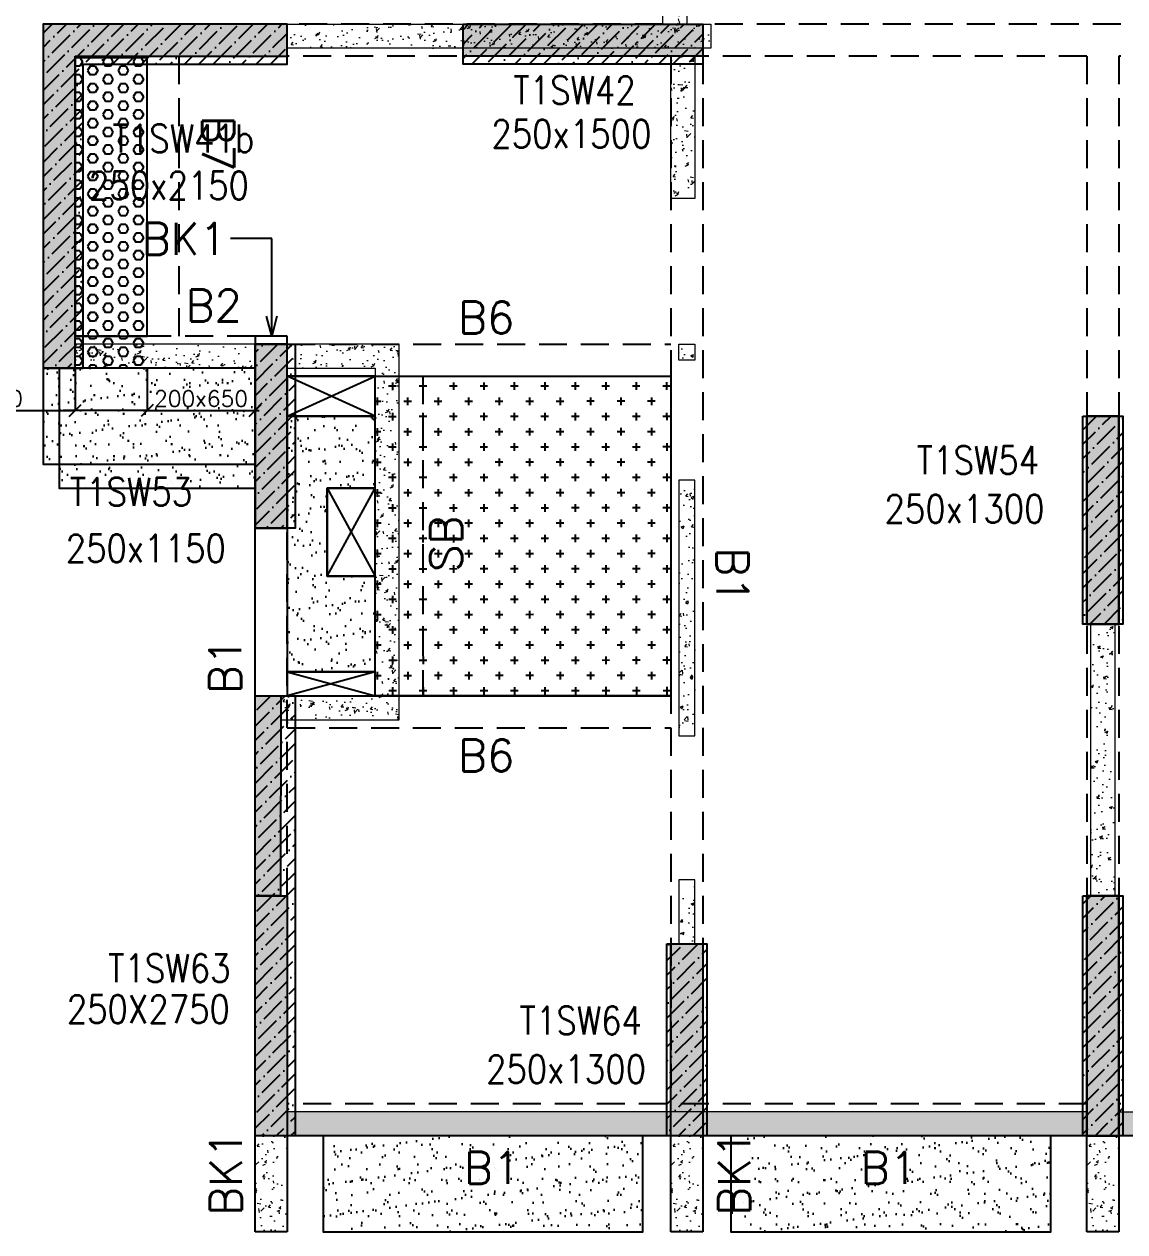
# Model space of a CAD drawing. Header units: millimetres. Extents: x 1078357 to 2594950, y -4969473 to -4636555.
# Drawn here: x 1105135 to 1112016, y -4672491 to -4664941 of the extents above; entities that cross this region are included whole.
import ezdxf

# ---------------------------------------------------------------- set-up
doc = ezdxf.new("R2010")
doc.units = ezdxf.units.MM
doc.header["$PDMODE"] = 35
for name, pattern in [('CONTINOUS', [0]), ('HIDDEN', [0.375, 0.25, -0.125]), ('New Retail block$0$CONTINOUS', [0])]:
    doc.linetypes.add(name, pattern=pattern)
doc.layers.get('0').update_dxf_attribs({"lineweight": 0})
doc.layers.get('Defpoints').update_dxf_attribs({"lineweight": 0})
for name, color, linetype in [('B-200x325', 201, 'HIDDEN'), ('B-200x375', 41, 'HIDDEN'), ('B-200x400', 44, 'HIDDEN'), ('B-200x650', 241, 'HIDDEN'), ('B-300xSLAB THK.', 151, 'Continuous'), ('BK1-200x650', 241, 'HIDDEN'), ('DC BEAM NO.', 7, 'Continuous'), ('DROP SLAB', 8, 'Continuous'), ('S-COLUMN_SHEAR WALL', 1, 'Continuous'), ('S-PROJECTION', 54, 'New Retail block$0$CONTINOUS'), ('SLAB FOLD', 8, 'Continuous'), ('UP TO GFRS', 1, 'Continuous')]:
    doc.layers.add(name, color=color, linetype=linetype)
for name, color, linetype, lineweight in [('COL. NO.', 30, 'Continuous', 25), ('COL. SIZE', 7, 'Continuous', 25), ('DIM', 9, 'Continuous', 25), ('HATCH', 8, 'Continuous', 30), ('S-NON STR RCC WALL', 8, 'Continuous', 0)]:
    doc.layers.add(name, color=color, linetype=linetype, lineweight=lineweight)
doc.styles.add('Roman', font='romans')
doc.styles.add('ROMANS', font='romans.shx', dxfattribs={"width": 0.85})
doc.dimstyles.new('HARESH', dxfattribs={"dimtxt": 150, "dimasz": 75, "dimexe": 0, "dimexo": 0, "dimgap": 25, "dimtad": 1, "dimdec": 0, "dimdsep": 46, "dimtxsty": 'Roman', "dimblk": 'OBLIQUE', "dimcen": 225, "dimdle": 25, "dimclrd": 2, "dimclre": 2, "dimclrt": 7, "dimadec": 8, "dimazin": 1, "dimtfac": 1, "dimtdec": 0, "dimtmove": 0, "dimatfit": 0, "dimfxl": 1, "dimlwd": -1, "dimlwe": -1, "dimarcsym": 0})
pattern_1 = [(50, (-6330041.7, 28215677.84), (182.184669, -15.93908554), [19.05, -209.55]), (355, (-6330041.7, 28215677.84), (-35.2434214, 191.0568452), [15.24, -167.6405842]), (100.4514447, (-6330026.52, 28215676.51), (146.9412471, 175.1177519), [16.1900088, -178.0902446]), (46.1842, (-6330041.7, 28215728.64), (271.0790409, -42.042328), [28.575, -314.325]), (96.6355576, (-6330019.1, 28215725.14), (237.404134, 247.4261246), [24.2850231, -267.1356082]), (351.1841512, (-6330041.7, 28215728.64), (237.404134, 247.4261246), [22.859967, -251.459732]), (21, (-6330016.3, 28215715.94), (151.6143913, -102.2651982), [19.05, -209.55]), (326, (-6330016.3, 28215715.94), (61.8020283, 184.1879661), [15.24, -167.64]), (71.451445, (-6330003.67, 28215707.42), (213.4164193, 81.9227689), [16.1900088, -178.0899376]), (37.5, (-6330041.7, 28215677.84), (3.08860325, 84.55503887), [0, -165.608, 0, -170.18, 0, -168.275]), (7.5, (-6330041.7, 28215677.84), (66.8196625, 100.18057482), [0, -97.028, 0, -161.798, 0, -64.135]), (327.5, (-6330098.34, 28215677.84), (135.59059517, -5.72874399), [0, -63.5, 0, -198.12, 0, -262.89]), (317.5, (-6330123.74, 28215677.84), (148.1291814, 25.42649103), [0, -82.55, 0, -131.572, 0, -186.69])]
pattern_2 = [(50, (-5232816.98, 23531658.65), (182.184669, -15.93908554), [19.05, -209.55]), (355, (-5232816.98, 23531658.65), (-35.2434214, 191.0568452), [15.24, -167.6405842]), (100.4514447, (-5232801.8, 23531657.33), (146.9412471, 175.1177519), [16.1900088, -178.0902446]), (46.1842, (-5232816.98, 23531709.45), (271.0790409, -42.042328), [28.575, -314.325]), (96.6355576, (-5232794.4, 23531705.95), (237.404134, 247.4261246), [24.2850231, -267.1356082]), (351.1841512, (-5232816.98, 23531709.45), (237.404134, 247.4261246), [22.859967, -251.459732]), (21, (-5232791.58, 23531696.75), (151.6143913, -102.2651982), [19.05, -209.55]), (326, (-5232791.58, 23531696.75), (61.8020283, 184.1879661), [15.24, -167.64]), (71.451445, (-5232778.95, 23531688.23), (213.4164193, 81.9227689), [16.1900088, -178.0899376]), (37.5, (-5232816.985, 23531658.653), (3.08860325, 84.55503887), [0, -165.608, 0, -170.18, 0, -168.275]), (7.5, (-5232816.985, 23531658.65), (66.8196625, 100.18057482), [0, -97.028, 0, -161.798, 0, -64.135]), (327.5, (-5232873.63, 23531658.65), (135.59059517, -5.728744), [0, -63.5, 0, -198.12, 0, -262.89]), (317.5, (-5232899.03, 23531658.65), (148.1291814, 25.42649103), [0, -82.55, 0, -131.572, 0, -186.69])]
pattern_3 = [(45, (903512.135, -4613405.35), (33.67596, 123.478522), [158.75, -31.75, 0, -31.75])]
pattern_4 = [(45, (903512.135, -4613405.35), (33.67596, 123.478522), [158.75, -31.75, 0, -31.75])]

# ---------------------------------------------------------------- blocks, each defined once
blk = doc.blocks.new('_Oblique')
at = {"color": 0, "linetype": 'ByBlock', "lineweight": -2}
blk.add_line((-0.5, -0.5), (0.5, 0.5), dxfattribs=at)
blk = doc.blocks.new('*D1620')
at = {"layer": 'Defpoints', "color": 0, "ltscale": 700, "transparency": 16777216}
for p in [(1105453.5, -4667091.2, 0), (1105903.5, -4667091.2, 0), (1105453.5, -4667357.2)]:
    blk.add_point(p, dxfattribs=at)
at = {"layer": 'DIM', "color": 2, "ltscale": 700, "transparency": 16777216}
for p, q in [((1105453.5, -4667091.2), (1105453.5, -4667357.2)), ((1105903.5, -4667091.2), (1105903.5, -4667357.2)), ((1104497.3, -4667357.2), (1105453.5, -4667357.2)), ((1105453.5, -4667357.2), (1105378.5, -4667357.2)), ((1105903.5, -4667357.2), (1105453.5, -4667357.2)), ((1105903.5, -4667357.2), (1105453.5, -4667357.2)), ((1105903.5, -4667357.2), (1105978.5, -4667357.2))]:
    blk.add_line(p, q, dxfattribs=at)
at = {"layer": 'DIM', "color": 2, "ltscale": 700, "transparency": 16777216, "xscale": 75, "yscale": 75, "zscale": 75}
blk.add_blockref('_Oblique', (1105453.5, -4667357.2), dxfattribs=at)
at = {"layer": 'DIM', "color": 2, "ltscale": 700, "transparency": 16777216, "xscale": 75, "yscale": 75, "zscale": 75, "rotation": 180}
blk.add_blockref('_Oblique', (1105903.5, -4667357.2), dxfattribs=at)
at = {"layer": 'DIM', "color": 7, "ltscale": 700, "transparency": 16777216, "insert": (1104834.2, -4667282.2), "char_height": 150, "attachment_point": 5, "style": 'Roman'}
blk.add_mtext('{\\H0.666667x;200x400}', dxfattribs=at)
blk = doc.blocks.new('*D1621')
at = {"layer": 'Defpoints', "color": 0, "ltscale": 700, "transparency": 16777216}
for p in [(1105903.5, -4667091.2), (1106578.5, -4667091.2, 0), (1106578.5, -4667357.2)]:
    blk.add_point(p, dxfattribs=at)
at = {"layer": 'DIM', "color": 2, "ltscale": 700, "transparency": 16777216}
for p, q in [((1105903.5, -4667091.2), (1105903.5, -4667357.2)), ((1106578.5, -4667091.2), (1106578.5, -4667357.2)), ((1105878.5, -4667357.2), (1106603.5, -4667357.2))]:
    blk.add_line(p, q, dxfattribs=at)
at = {"layer": 'DIM', "color": 2, "ltscale": 700, "transparency": 16777216, "xscale": 75, "yscale": 75, "zscale": 75, "rotation": 180}
blk.add_blockref('_Oblique', (1105903.5, -4667357.2), dxfattribs=at)
at = {"layer": 'DIM', "color": 2, "ltscale": 700, "transparency": 16777216, "xscale": 75, "yscale": 75, "zscale": 75}
blk.add_blockref('_Oblique', (1106578.5, -4667357.2), dxfattribs=at)
at = {"layer": 'DIM', "color": 7, "ltscale": 700, "transparency": 16777216, "insert": (1106241, -4667282.2), "char_height": 150, "attachment_point": 5, "style": 'Roman'}
blk.add_mtext('{\\H0.666667x;200x650}', dxfattribs=at)

msp = doc.modelspace()

# ---------------------------------------------------------------- hatches: boundary and pattern name
at = {"layer": 'DROP SLAB'}
h = msp.add_hatch(dxfattribs=at)
h.set_pattern_fill('CROSS', color=8, scale=15, angle=0.03079)
h.set_pattern_definition([(180.03079016, (-13130085.53, 56221907.105), (-95.19879988, -95.30117261), [47.625, -142.875]), (270.03079016, (-13130109.35, 56221930.905), (95.30117261, -95.19879988), [47.625, -142.875])])
h.paths.add_polyline_path([(1107328.4, -4667141.1), (1109178.3, -4667141.1), (1109178.3, -4669140.9), (1107328.4, -4669140.9)])
at = {"layer": 'HATCH'}
h = msp.add_hatch(dxfattribs=at)
h.set_pattern_fill('AR-SAND', color=8, scale=3, angle=179.97015)
h.set_pattern_definition([(37.4701541, (-2819054.91, 14015598.26), (-4.72361136, 146.8264517), [0, -115.824, 0, -129.54, 0, -123.825]), (7.4701541, (-2819054.91, 14015598.26), (134.9689868, 214.9772528), [0, -62.484, 0, -104.394, 0, -40.005]), (327.4701541, (-2819148.64, 14015598.31), (237.2979035, 0.3075449), [0, -38.1, 0, -137.16, 0, -179.07]), (317.4701541, (-2819148.64, 14015598.3), (229.1017424, 66.759465), [0, -19.05, 0, -89.916, 0, -102.87])])
h.paths.add_polyline_path([(1106578.3, -4667091), (1105253.4, -4667091), (1105253.4, -4667691.2), (1106578.3, -4667691.2)])
h = msp.add_hatch(dxfattribs=at)
h.set_pattern_fill('AR-SAND', color=8, scale=3, angle=179.97015)
h.set_pattern_definition([(37.4701541, (-2819054.59, 14015598.24), (-4.72361136, 146.8264517), [0, -115.824, 0, -129.54, 0, -123.825]), (7.4701541, (-2819054.59, 14015598.24), (134.9689868, 214.9772528), [0, -62.484, 0, -104.394, 0, -40.005]), (327.4701541, (-2819148.32, 14015598.29), (237.2979035, 0.3075449), [0, -38.1, 0, -137.16, 0, -179.07]), (317.4701541, (-2819148.32, 14015598.3), (229.1017424, 66.759465), [0, -19.05, 0, -89.916, 0, -102.87])])
h.paths.add_polyline_path([(1106578.7, -4667091.1), (1105353.4, -4667091.1), (1105353.4, -4667841.1), (1106578.7, -4667841.1)])
h = msp.add_hatch(dxfattribs=at)
h.set_pattern_fill('AR-SAND', color=8, scale=3, angle=180.02985)
h.set_pattern_definition([(37.47015413, (-3915054.63, 18699617.45), (-4.72361136, 146.8264517), [0, -115.824, 0, -129.54, 0, -123.825]), (7.4701541, (-3915054.63, 18699617.45), (134.9689868, 214.9772528), [0, -62.484, 0, -104.394, 0, -40.005]), (327.4701541, (-3915148.35, 18699617.5), (237.2979035, 0.3075449), [0, -38.1, 0, -137.16, 0, -179.07]), (317.4701541, (-3915148.35, 18699617.5), (229.1017424, 66.759465), [0, -19.05, 0, -89.916, 0, -102.87])])
h.paths.add_polyline_path([(1106778.3, -4668991.2), (1107328.3, -4668991.2), (1107328.3, -4668391.1), (1107028.4, -4668391.1), (1107028.4, -4667841.2), (1107328.3, -4667841.2), (1107328.3, -4667391.2), (1106778.4, -4667391.2)])
h = msp.add_hatch(dxfattribs=at)
h.set_pattern_fill('AR-SAND', color=8, scale=3, angle=179.97015)
h.set_pattern_definition([(37.47015413, (-3908529.63, 18699617.45), (-4.72361136, 146.8264517), [0, -115.824, 0, -129.54, 0, -123.825]), (7.4701541, (-3908529.63, 18699617.45), (134.9689868, 214.9772528), [0, -62.484, 0, -104.394, 0, -40.005]), (327.4701541, (-3908623.35, 18699617.5), (237.2979035, 0.3075449), [0, -38.1, 0, -137.16, 0, -179.07]), (317.4701541, (-3908623.35, 18699617.5), (229.1017424, 66.759465), [0, -19.05, 0, -89.916, 0, -102.87])])
h.paths.add_polyline_path([(1109003.3, -4671891.2), (1107003.3, -4671891.2), (1107003.3, -4672491.2), (1109003.3, -4672491.2)])
h = msp.add_hatch(dxfattribs=at)
h.set_pattern_fill('AR-SAND', color=8, scale=3, angle=179.97015)
h.set_pattern_definition([(37.47015413, (-3911079.63, 18699617.45), (-4.72361136, 146.8264517), [0, -115.824, 0, -129.54, 0, -123.825]), (7.4701541, (-3911079.63, 18699617.45), (134.9689868, 214.9772528), [0, -62.484, 0, -104.394, 0, -40.005]), (327.4701541, (-3911173.35, 18699617.5), (237.2979035, 0.3075449), [0, -38.1, 0, -137.16, 0, -179.07]), (317.4701541, (-3911173.35, 18699617.5), (229.1017424, 66.759465), [0, -19.05, 0, -89.916, 0, -102.87])])
h.paths.add_polyline_path([(1111553.3, -4671891.2), (1109553.3, -4671891.2), (1109553.3, -4672491.2), (1111553.3, -4672491.2)])
at = {"layer": 'S-COLUMN_SHEAR WALL', "lineweight": 25, "extrusion": (1.00316e-06, -2.11765e-11, 1)}
h = msp.add_hatch(color=1, dxfattribs=at)
h.dxf.hatch_style = 1
h.paths.add_polyline_path([(1105453.5, -4665141.2), (1106778.5, -4665141.2), (1106778.5, -4664941.2), (1105253.5, -4664941.2), (1105253.5, -4667091.2), (1105453.5, -4667091.2)])
at = {"layer": 'S-COLUMN_SHEAR WALL', "lineweight": 25}
h = msp.add_hatch(color=1, dxfattribs=at)
h.dxf.hatch_style = 1
h.paths.add_polyline_path([(1107878.5, -4664941.2), (1109378.5, -4664941.2), (1109378.5, -4665141.2), (1107878.5, -4665141.2)])
at = {"layer": 'S-COLUMN_SHEAR WALL', "lineweight": 25, "extrusion": (1.00316e-06, -2.11765e-11, 1)}
h = msp.add_hatch(color=1, dxfattribs=at)
h.dxf.hatch_style = 1
h.paths.add_polyline_path([(1106778.5, -4666941.2), (1106578.5, -4666941.2), (1106578.5, -4668091.2), (1106778.5, -4668091.2)])
h = msp.add_hatch(color=1, dxfattribs=at)
h.dxf.hatch_style = 1
h.paths.add_polyline_path([(1111978.5, -4667391.2), (1111778.5, -4667391.2), (1111778.5, -4668691.2), (1111978.5, -4668691.2)])
at = {"layer": 'S-COLUMN_SHEAR WALL', "lineweight": 25, "extrusion": (-1.00316e-06, -1.91639e-11, 1)}
h = msp.add_hatch(color=1, dxfattribs=at)
h.dxf.hatch_style = 1
h.paths.add_polyline_path([(1111778.5, -4667391.2), (1111978.5, -4667391.2), (1111978.5, -4668691.2), (1111778.5, -4668691.2)])
at = {"layer": 'S-COLUMN_SHEAR WALL', "lineweight": 25, "extrusion": (1.00316e-06, -2.11765e-11, 1)}
h = msp.add_hatch(color=1, dxfattribs=at)
h.dxf.hatch_style = 1
h.paths.add_polyline_path([(1106738.5, -4670391.2), (1106578.5, -4670391.2), (1106578.6, -4669141), (1106738.6, -4669141)])
h = msp.add_hatch(color=1, dxfattribs=at)
h.dxf.hatch_style = 1
h.paths.add_polyline_path([(1106778.5, -4671891.2), (1106578.5, -4671891.2), (1106578.5, -4670391.2), (1106778.5, -4670391.2)])
at = {"layer": 'S-COLUMN_SHEAR WALL', "lineweight": 25, "extrusion": (-1.00316e-06, -1.91639e-11, 1)}
h = msp.add_hatch(color=1, dxfattribs=at)
h.dxf.hatch_style = 1
h.paths.add_polyline_path([(1111778.5, -4671891.2), (1111978.5, -4671891.2), (1111978.5, -4670391.2), (1111778.5, -4670391.2)])
at = {"layer": 'S-COLUMN_SHEAR WALL', "lineweight": 25, "extrusion": (1.00316e-06, -2.11765e-11, 1)}
h = msp.add_hatch(color=1, dxfattribs=at)
h.dxf.hatch_style = 1
h.paths.add_polyline_path([(1111978.5, -4671891.2), (1111778.5, -4671891.2), (1111778.5, -4670391.2), (1111978.5, -4670391.2)])
at = {"layer": 'S-COLUMN_SHEAR WALL', "lineweight": 25}
h = msp.add_hatch(color=1, dxfattribs=at)
h.dxf.hatch_style = 1
h.paths.add_polyline_path([(1109378.5, -4670691.2), (1109378.5, -4671891.2), (1109178.5, -4671891.2), (1109178.5, -4670691.2)])
at = {"layer": 'S-NON STR RCC WALL'}
h = msp.add_hatch(dxfattribs=at)
h.set_pattern_fill('AR-CONC', color=256, angle=180)
h.set_pattern_definition([(50, (-4142657.01, 18847639.46), (182.184669, -15.9390855), [19.05, -209.55]), (355, (-4142657.01, 18847639.46), (-35.2434214, 191.0568452), [15.24, -167.6405842]), (100.4514447, (-4142641.83, 18847638.13), (146.9412471, 175.1177519), [16.1900088, -178.0902446]), (46.1842, (-4142657.01, 18847690.26), (271.0790409, -42.042328), [28.575, -314.325]), (96.6355576, (-4142634.42, 18847686.76), (237.404134, 247.4261246), [24.285023, -267.1356082]), (351.1841512, (-4142657.01, 18847690.26), (237.404134, 247.4261246), [22.859967, -251.459732]), (21, (-4142631.61, 18847677.56), (151.6143913, -102.2651982), [19.05, -209.55]), (326, (-4142631.61, 18847677.56), (61.8020283, 184.1879661), [15.24, -167.64]), (71.451445, (-4142618.98, 18847669.04), (213.4164193, 81.9227689), [16.1900088, -178.0899376]), (37.5, (-4142657.015, 18847639.46), (3.08860325, 84.55503887), [0, -165.608, 0, -170.18, 0, -168.275]), (7.5, (-4142657.015, 18847639.46), (66.8196625, 100.18057482), [0, -97.028, 0, -161.798, 0, -64.135]), (327.5, (-4142713.66, 18847639.46), (135.59059517, -5.728744), [0, -63.5, 0, -198.12, 0, -262.89]), (317.5, (-4142739.06, 18847639.46), (148.1291814, 25.42649103), [0, -82.55, 0, -131.572, 0, -186.69])])
h.paths.add_polyline_path([(1106778.3, -4662941.2), (1106778.3, -4662791.2), (1109428.3, -4662791.2), (1109428.3, -4662941.2), (1109278.3, -4662941.2), (1109278.3, -4664941.2), (1109428.3, -4664941.2), (1109428.3, -4665091.2), (1106778.3, -4665091.2), (1106778.3, -4664941.2), (1109128.3, -4664941.2), (1109128.3, -4662941.2)])
h = msp.add_hatch(dxfattribs=at)
h.set_pattern_fill('AR-CONC', color=256, angle=180)
h.set_pattern_definition([(50, (-6342356.47, 28212387.81), (182.184669, -15.93908554), [19.05, -209.55]), (355, (-6342356.47, 28212387.81), (-35.2434214, 191.0568452), [15.24, -167.6405842]), (100.4514447, (-6342341.29, 28212386.48), (146.9412471, 175.1177519), [16.1900088, -178.0902446]), (46.1842, (-6342356.47, 28212438.61), (271.0790409, -42.042328), [28.575, -314.325]), (96.6355576, (-6342333.88, 28212435.1), (237.404134, 247.4261246), [24.2850231, -267.1356082]), (351.1841512, (-6342356.47, 28212438.6), (237.404134, 247.4261246), [22.859967, -251.459732]), (21, (-6342331.07, 28212425.91), (151.6143913, -102.2651982), [19.05, -209.55]), (326, (-6342331.07, 28212425.91), (61.8020283, 184.1879661), [15.24, -167.64]), (71.451445, (-6342318.43, 28212417.39), (213.4164193, 81.9227689), [16.1900088, -178.0899376]), (37.5, (-6342356.47, 28212387.81), (3.08860325, 84.55503887), [0, -165.608, 0, -170.18, 0, -168.275]), (7.5, (-6342356.47, 28212387.81), (66.8196625, 100.18057482), [0, -97.028, 0, -161.798, 0, -64.135]), (327.5, (-6342413.11, 28212387.81), (135.59059517, -5.72874399), [0, -63.5, 0, -198.12, 0, -262.89]), (317.5, (-6342438.51, 28212387.81), (148.1291814, 25.42649103), [0, -82.55, 0, -131.572, 0, -186.69])])
h.paths.add_polyline_path([(1109178.3, -4665141.2), (1109328.3, -4665141.2), (1109328.3, -4666031.1), (1109178.3, -4666031.1)])
h = msp.add_hatch(dxfattribs=at)
h.set_pattern_fill('AR-CONC', color=256, angle=180)
h.set_pattern_definition(pattern_2)
h.paths.add_polyline_path([(1105453.4, -4667091), (1106578.4, -4667091), (1106578.4, -4666941), (1105453.4, -4666941)])
h = msp.add_hatch(dxfattribs=at)
h.set_pattern_fill('AR-CONC', color=256, angle=180)
h.set_pattern_definition(pattern_2)
h.paths.add_polyline_path([(1107478.4, -4669291), (1107478.4, -4666941), (1106778.4, -4666941), (1106778.4, -4667091), (1107328.4, -4667091), (1107328.4, -4669141), (1106728.4, -4669141), (1106728.4, -4669141), (1106738.4, -4669141), (1106738.4, -4669291)])
h = msp.add_hatch(dxfattribs=at)
h.set_pattern_fill('AR-CONC', color=256, angle=180)
h.set_pattern_definition([(50, (2206503.24, -9158005.36), (182.184669, -15.9390855), [19.05, -209.55]), (355, (2206503.24, -9158005.36), (-35.2434214, 191.056845), [15.24, -167.640584]), (100.4514447, (2206518.42, -9158006.69), (146.941247, 175.117752), [16.190009, -178.0902446]), (46.1842, (2206503.24, -9157954.56), (271.079041, -42.042328), [28.575, -314.325]), (96.6355576, (2206525.83, -9157958.06), (237.404134, 247.426125), [24.285023, -267.135608]), (351.184151, (2206503.24, -9157954.56), (237.404134, 247.426125), [22.859967, -251.459732]), (21, (2206528.64, -9157967.26), (151.6143913, -102.265198), [19.05, -209.55]), (326, (2206528.64, -9157967.26), (61.802028, 184.187966), [15.24, -167.64]), (71.451445, (2206541.27, -9157975.78), (213.416419, 81.922769), [16.190009, -178.0899376]), (37.5, (2206503.235, -9158005.36), (3.08860325, 84.5550389), [0, -165.608, 0, -170.18, 0, -168.275]), (7.5, (2206503.235, -9158005.36), (66.8196625, 100.1805748), [0, -97.028, 0, -161.798, 0, -64.135]), (327.5, (2206446.59, -9158005.36), (135.5905952, -5.728744), [0, -63.5, 0, -198.12, 0, -262.89]), (317.5, (2206421.19, -9158005.36), (148.1291814, 25.426491), [0, -82.55, 0, -131.572, 0, -186.69])])
h.paths.add_polyline_path([(1109228.3, -4666941.2), (1109328.3, -4666941.2), (1109328.3, -4667041.2), (1109228.3, -4667041.2)])
h = msp.add_hatch(dxfattribs=at)
h.set_pattern_fill('AR-CONC', color=256, angle=180)
h.set_pattern_definition([(50, (2206516.45, -9156640.7), (182.184669, -15.9390855), [19.05, -209.55]), (355, (2206516.45, -9156640.7), (-35.2434214, 191.056845), [15.24, -167.640584]), (100.4514447, (2206531.63, -9156642.02), (146.941247, 175.117752), [16.190009, -178.0902446]), (46.1842, (2206516.45, -9156589.9), (271.079041, -42.042328), [28.575, -314.325]), (96.6355576, (2206539.04, -9156593.4), (237.404134, 247.426125), [24.285023, -267.135608]), (351.184151, (2206516.45, -9156589.9), (237.404134, 247.426125), [22.859967, -251.459732]), (21, (2206541.85, -9156602.6), (151.6143913, -102.265198), [19.05, -209.55]), (326, (2206541.85, -9156602.6), (61.802028, 184.187966), [15.24, -167.64]), (71.451445, (2206554.48, -9156611.12), (213.416419, 81.922769), [16.190009, -178.0899376]), (37.5, (2206516.45, -9156640.694), (3.08860325, 84.5550389), [0, -165.608, 0, -170.18, 0, -168.275]), (7.5, (2206516.45, -9156640.69), (66.8196625, 100.1805748), [0, -97.028, 0, -161.798, 0, -64.135]), (327.5, (2206459.81, -9156640.694), (135.5905952, -5.728744), [0, -63.5, 0, -198.12, 0, -262.89]), (317.5, (2206434.41, -9156640.69), (148.1291814, 25.426491), [0, -82.55, 0, -131.572, 0, -186.69])])
h.paths.add_polyline_path([(1109228.3, -4669391.2), (1109328.3, -4669391.2), (1109328.3, -4667791.2), (1109228.3, -4667791.2)])
at = {"layer": 'S-NON STR RCC WALL', "ltscale": 700}
h = msp.add_hatch(dxfattribs=at)
h.set_pattern_fill('AR-CONC', color=256)
h.set_pattern_definition([(50, (-21312.6, 203131.25), (182.184669, -15.9390855), [19.05, -209.55]), (355, (-21312.6, 203131.25), (-35.2434214, 191.056845), [15.24, -167.640584]), (100.4514447, (-21297.42, 203129.93), (146.941247, 175.117752), [16.190009, -178.0902446]), (46.1842, (-21312.6, 203182.05), (271.079041, -42.042328), [28.575, -314.325]), (96.6355576, (-21290, 203178.55), (237.404134, 247.426125), [24.285023, -267.135608]), (351.184151, (-21312.6, 203182.05), (237.404134, 247.426125), [22.859967, -251.459732]), (21, (-21287.2, 203169.35), (151.6143913, -102.265198), [19.05, -209.55]), (326, (-21287.2, 203169.35), (61.802028, 184.187966), [15.24, -167.64]), (71.451445, (-21274.57, 203160.83), (213.416419, 81.922769), [16.190009, -178.0899376]), (37.5, (-21312.6, 203131.254), (3.08860325, 84.5550389), [0, -165.608, 0, -170.18, 0, -168.275]), (7.5, (-21312.6, 203131.25), (66.8196625, 100.1805748), [0, -97.028, 0, -161.798, 0, -64.135]), (327.5, (-21369.244, 203131.254), (135.5905952, -5.728744), [0, -63.5, 0, -198.12, 0, -262.89]), (317.5, (-21394.64, 203131.25), (148.1291814, 25.426491), [0, -82.55, 0, -131.572, 0, -186.69])])
h.paths.add_polyline_path([(1111803.3, -4668691.1), (1111953.3, -4668691.1), (1111953.3, -4670391.1), (1111803.3, -4670391.1)])
at = {"layer": 'S-NON STR RCC WALL'}
h = msp.add_hatch(dxfattribs=at)
h.set_pattern_fill('AR-CONC', color=256, angle=180)
h.set_pattern_definition([(50, (1109291.73, -4472621.5), (182.18467, -15.93909), [19.05, -209.55]), (355, (1109291.73, -4472621.5), (-35.24342, 191.05685), [15.24, -167.64058]), (100.45144, (1109306.92, -4472622.83), (146.94125, 175.11775), [16.19001, -178.09024]), (46.1842, (1109291.73, -4472570.7), (271.07904, -42.04233), [28.575, -314.325]), (96.63556, (1109314.32, -4472574.2), (237.40413, 247.42612), [24.28502, -267.1356]), (351.18415, (1109291.73, -4472570.7), (237.40413, 247.42612), [22.85997, -251.45973]), (21, (1109317.13, -4472583.4), (151.61439, -102.2652), [19.05, -209.55]), (326, (1109317.13, -4472583.4), (61.80203, 184.18797), [15.24, -167.64]), (71.45144, (1109329.77, -4472591.93), (213.41642, 81.92277), [16.19001, -178.08994]), (37.5, (1109291.734, -4472621.507), (3.088603, 84.555039), [0, -165.608, 0, -170.18, 0, -168.275]), (7.5, (1109291.73, -4472621.51), (66.819663, 100.180575), [0, -97.028, 0, -161.798, 0, -64.135]), (327.5, (1109235.09, -4472621.507), (135.590595, -5.728744), [0, -63.5, 0, -198.12, 0, -262.89]), (317.5, (1109209.69, -4472621.51), (148.12918, 25.42649), [0, -82.55, 0, -131.572, 0, -186.69])])
h.paths.add_polyline_path([(1109228.3, -4670691.4), (1109328.3, -4670691.4), (1109328.3, -4670291.2), (1109228.3, -4670291.2)])
h = msp.add_hatch(dxfattribs=at)
h.set_pattern_fill('AR-CONC', color=256, angle=180)
h.set_pattern_definition(pattern_1)
h.paths.add_polyline_path([(1106781.3, -4671891), (1111778.4, -4671891), (1111778.4, -4671741), (1106781.3, -4671741)])
h = msp.add_hatch(dxfattribs=at)
h.set_pattern_fill('AR-CONC', color=256)
h.set_pattern_definition(pattern_1)
h.paths.add_polyline_path([(1116975.4, -4671891), (1111978.3, -4671891), (1111978.3, -4671741), (1116975.4, -4671741)])
h = msp.add_hatch(dxfattribs=at)
h.set_pattern_fill('AR-CONC', color=256, angle=180)
h.set_pattern_definition([(50, (-8523593.92, 37567216.15), (182.184669, -15.93908554), [19.05, -209.55]), (355, (-8523593.92, 37567216.15), (-35.2434214, 191.0568452), [15.24, -167.6405842]), (100.4514447, (-8523578.74, 37567214.82), (146.9412471, 175.1177519), [16.1900088, -178.0902446]), (46.1842, (-8523593.92, 37567266.95), (271.0790409, -42.0423279), [28.575, -314.325]), (96.6355576, (-8523571.33, 37567263.45), (237.404134, 247.4261246), [24.2850231, -267.1356082]), (351.1841512, (-8523593.92, 37567266.95), (237.404134, 247.4261246), [22.859967, -251.459732]), (21, (-8523568.52, 37567254.25), (151.61439127, -102.2651982), [19.05, -209.55]), (326, (-8523568.52, 37567254.25), (61.80202835, 184.1879661), [15.24, -167.64]), (71.451445, (-8523555.89, 37567245.73), (213.4164193, 81.9227689), [16.1900088, -178.0899376]), (37.5, (-8523593.923, 37567216.15), (3.08860325, 84.55503887), [0, -165.608, 0, -170.18, 0, -168.275]), (7.5, (-8523593.92, 37567216.15), (66.81966251, 100.18057482), [0, -97.028, 0, -161.798, 0, -64.135]), (327.5, (-8523650.565, 37567216.15), (135.59059517, -5.72874399), [0, -63.5, 0, -198.12, 0, -262.89]), (317.5, (-8523675.97, 37567216.15), (148.1291814, 25.42649103), [0, -82.55, 0, -131.572, 0, -186.69])])
h.paths.add_polyline_path([(1106778.3, -4671891.1), (1106578.3, -4671891.1), (1106578.3, -4672491.1), (1106778.3, -4672491.1), (1106778.3, -4672491.1), (1106778.3, -4671891.2)], is_closed=False)
h = msp.add_hatch(dxfattribs=at)
h.set_pattern_fill('AR-CONC', color=256, angle=180)
h.set_pattern_definition([(50, (-8520993.9, 37567216.15), (182.184669, -15.93908554), [19.05, -209.55]), (355, (-8520993.9, 37567216.15), (-35.2434214, 191.0568452), [15.24, -167.6405842]), (100.4514447, (-8520978.72, 37567214.82), (146.9412471, 175.1177519), [16.1900088, -178.0902446]), (46.1842, (-8520993.9, 37567266.95), (271.0790409, -42.0423279), [28.575, -314.325]), (96.6355576, (-8520971.3, 37567263.45), (237.404134, 247.4261246), [24.2850231, -267.1356082]), (351.1841512, (-8520993.9, 37567266.95), (237.404134, 247.4261246), [22.859967, -251.459732]), (21, (-8520968.5, 37567254.25), (151.61439127, -102.2651982), [19.05, -209.55]), (326, (-8520968.5, 37567254.25), (61.80202835, 184.1879661), [15.24, -167.64]), (71.451445, (-8520955.87, 37567245.73), (213.4164193, 81.9227689), [16.1900088, -178.0899376]), (37.5, (-8520993.9, 37567216.15), (3.08860325, 84.55503887), [0, -165.608, 0, -170.18, 0, -168.275]), (7.5, (-8520993.9, 37567216.15), (66.81966251, 100.18057482), [0, -97.028, 0, -161.798, 0, -64.135]), (327.5, (-8521050.544, 37567216.15), (135.59059517, -5.72874399), [0, -63.5, 0, -198.12, 0, -262.89]), (317.5, (-8521075.94, 37567216.15), (148.1291814, 25.42649103), [0, -82.55, 0, -131.572, 0, -186.69])])
h.paths.add_polyline_path([(1109378.3, -4671891.1), (1109178.4, -4671891.1), (1109178.4, -4672491.1), (1109378.3, -4672491.1), (1109378.4, -4672491.1), (1109378.4, -4671891.2)], is_closed=False)
h = msp.add_hatch(dxfattribs=at)
h.set_pattern_fill('AR-CONC', color=256, angle=180)
h.set_pattern_definition([(50, (-8518393.9, 37567216.15), (182.184669, -15.93908554), [19.05, -209.55]), (355, (-8518393.9, 37567216.15), (-35.2434214, 191.0568452), [15.24, -167.6405842]), (100.4514447, (-8518378.72, 37567214.82), (146.9412471, 175.1177519), [16.1900088, -178.0902446]), (46.1842, (-8518393.9, 37567266.95), (271.0790409, -42.0423279), [28.575, -314.325]), (96.6355576, (-8518371.3, 37567263.45), (237.404134, 247.4261246), [24.2850231, -267.1356082]), (351.1841512, (-8518393.9, 37567266.95), (237.404134, 247.4261246), [22.859967, -251.459732]), (21, (-8518368.5, 37567254.25), (151.61439127, -102.2651982), [19.05, -209.55]), (326, (-8518368.5, 37567254.25), (61.80202835, 184.1879661), [15.24, -167.64]), (71.451445, (-8518355.87, 37567245.73), (213.4164193, 81.9227689), [16.1900088, -178.0899376]), (37.5, (-8518393.9, 37567216.15), (3.08860325, 84.55503887), [0, -165.608, 0, -170.18, 0, -168.275]), (7.5, (-8518393.9, 37567216.15), (66.81966251, 100.18057482), [0, -97.028, 0, -161.798, 0, -64.135]), (327.5, (-8518450.544, 37567216.15), (135.59059517, -5.72874399), [0, -63.5, 0, -198.12, 0, -262.89]), (317.5, (-8518475.94, 37567216.15), (148.1291814, 25.42649103), [0, -82.55, 0, -131.572, 0, -186.69])])
h.paths.add_polyline_path([(1111978.3, -4671891.1), (1111778.4, -4671891.1), (1111778.4, -4672491.1), (1111978.3, -4672491.1), (1111978.4, -4672491.1), (1111978.4, -4671891.2)], is_closed=False)
at = {"layer": 'SLAB FOLD', "ltscale": 1000}
h = msp.add_hatch(dxfattribs=at)
h.set_pattern_fill('HEX', color=8, scale=10, angle=180)
h.set_pattern_definition([(180, (-1085170.91, 4894052.203), (-7e-15, -54.99261315), [31.75, -63.5]), (300, (-1085170.91, 4894052.203), (47.625, 27.49630658), [31.75, -63.5]), (240, (-1085202.66, 4894052.203), (47.625, -27.49630658), [31.75, -63.5])])
h.paths.add_polyline_path([(1105903.5, -4665151.8), (1105453.5, -4665151.8), (1105453.5, -4667091), (1105903.5, -4667091)])
at = {"layer": 'UP TO GFRS', "lineweight": 25, "extrusion": (1.00316e-06, -1.91639e-11, 1)}
h = msp.add_hatch(dxfattribs=at)
h.set_pattern_fill('ANSI36', color=8, scale=20)
h.set_pattern_definition(pattern_3)
h.paths.add_polyline_path([(1105503.5, -4665191.2), (1106778.6, -4665191.2), (1106778.6, -4664941.2), (1105253.6, -4664941.2), (1105253.6, -4667091.2), (1105503.5, -4667091.2)])
at = {"layer": 'UP TO GFRS', "lineweight": 25}
h = msp.add_hatch(dxfattribs=at)
h.set_pattern_fill('ANSI36', color=8, scale=20)
h.set_pattern_definition(pattern_4)
h.paths.add_polyline_path([(1107878.6, -4664941.2), (1109378.6, -4664941.2), (1109378.5, -4665191.2), (1107878.5, -4665191.2)])
h = msp.add_hatch(dxfattribs=at)
h.set_pattern_fill('ANSI36', color=8, scale=20)
h.set_pattern_definition(pattern_4)
h.paths.add_polyline_path([(1106578.5, -4666941.2), (1106828.5, -4666941.2), (1106828.5, -4668091.2), (1106578.5, -4668091.2)])
h = msp.add_hatch(dxfattribs=at)
h.set_pattern_fill('ANSI36', color=8, scale=20)
h.set_pattern_definition(pattern_4)
h.paths.add_polyline_path([(1111753.6, -4667391.2), (1112003.6, -4667391.2), (1112003.6, -4668691.2), (1111753.6, -4668691.2)])
at = {"layer": 'UP TO GFRS', "lineweight": 25, "extrusion": (1.00316e-06, -2.11765e-11, 1)}
h = msp.add_hatch(dxfattribs=at)
h.set_pattern_fill('ANSI36', color=8, scale=20)
h.set_pattern_definition(pattern_3)
h.paths.add_polyline_path([(1106828.5, -4671891.2), (1106578.5, -4671891.2), (1106578.5, -4669141), (1106828.5, -4669141)])
at = {"layer": 'UP TO GFRS', "lineweight": 25}
h = msp.add_hatch(dxfattribs=at)
h.set_pattern_fill('ANSI36', color=8, scale=20)
h.set_pattern_definition(pattern_4)
h.paths.add_polyline_path([(1111753.5, -4670391.2), (1112003.5, -4670391.2), (1112003.5, -4671891.2), (1111753.5, -4671891.2)])
h = msp.add_hatch(dxfattribs=at)
h.set_pattern_fill('ANSI36', color=8, scale=20)
h.set_pattern_definition(pattern_4)
h.paths.add_polyline_path([(1109403.5, -4670691.2), (1109403.5, -4671891.2), (1109153.5, -4671891.2), (1109153.5, -4670691.2)])

# ---------------------------------------------------------------- linework, layer by layer
at = {"layer": 'B-200x325', "ltscale": 700}
for p, q in [((1106778.5, -4666941.1, 0), (1109178.3, -4666941.1, 0)), ((1106778.3, -4669340.9, 0), (1109178.3, -4669340.9, 0))]:
    msp.add_line(p, q, dxfattribs=at)
at = {"layer": 'B-200x325', "linetype": 'Continuous', "ltscale": 700}
for p, q in [((1106778.5, -4667141.1, 0), (1109178.3, -4667141.1, 0)), ((1106778.3, -4669140.9, 0), (1109178.3, -4669140.9, 0))]:
    msp.add_line(p, q, dxfattribs=at)
at = {"layer": 'B-200x375', "linetype": 'Continuous', "ltscale": 700}
msp.add_line((1105903.5, -4666891.2, 0), (1105903.5, -4665151.8, 0), dxfattribs=at)
at = {"layer": 'B-200x375', "ltscale": 700}
msp.add_line((1106103.5, -4666891.2, 0), (1106103.5, -4665141.2, 0), dxfattribs=at)
at = {"layer": 'B-200x400', "linetype": 'HIDDEN', "ltscale": 500}
msp.add_line((1105903.5, -4666891.2, 0), (1105453.5, -4666891.2, 0), dxfattribs=at)
at = {"layer": 'B-200x400', "linetype": 'ByBlock', "ltscale": 500}
msp.add_line((1105903.5, -4667091.2, 0), (1105453.5, -4667091.2, 0), dxfattribs=at)
at = {"layer": 'B-200x650', "linetype": 'HIDDEN', "ltscale": 700}
for p, q in [((1109128.3, -4664941.2, 0), (1106778.3, -4664941.2, 0)), ((1116978.3, -4664941.2, 0), (1109428.3, -4664941.2, 0)), ((1111778.3, -4665141.2, 0), (1106778.3, -4665141.2, 0)), ((1109178.3, -4665141.2, 0), (1109178.3, -4671591.1, 0)), ((1109378.3, -4665141.2, 0), (1109378.3, -4671591.1, 0)), ((1111778.3, -4665141.2, 0), (1111778.3, -4667391.1, 0)), ((1116978.3, -4665141.2, 0), (1111978.3, -4665141.2, 0)), ((1111978.3, -4665141.2, 0), (1111978.3, -4667391.1, 0)), ((1106578.3, -4666891.2, 0), (1105903.5, -4666891.2, 0)), ((1111778.3, -4667391.1, 0), (1111778.3, -4670391.1, 0)), ((1111978.3, -4667391.1, 0), (1111978.3, -4670391.1, 0)), ((1106778.3, -4670391.1, 0), (1106778.3, -4668091.1, 0)), ((1111778.3, -4671691.1, 0), (1106778.3, -4671691.1, 0)), ((1116978.3, -4671691.1, 0), (1111978.3, -4671691.1, 0))]:
    msp.add_line(p, q, dxfattribs=at)
at = {"layer": 'B-200x650', "linetype": 'CONTINOUS', "ltscale": 700}
for p, q in [((1106578.3, -4667091.2, 0), (1105903.5, -4667091.2, 0)), ((1106578.3, -4670391.1, 0), (1106578.3, -4668091.1, 0)), ((1106578.3, -4672491.2, 0), (1106578.3, -4671891.2, 0)), ((1111778.3, -4671891.1, 0), (1106778.3, -4671891.1, 0)), ((1106778.3, -4671891.2, 0), (1106778.3, -4672491.2, 0)), ((1109178.3, -4672491.2, 0), (1109178.3, -4671891.2, 0)), ((1109378.3, -4671891.2, 0), (1109378.3, -4672491.2, 0)), ((1111778.3, -4672491.1, 0), (1111778.3, -4671891.1, 0)), ((1116978.3, -4671891.1, 0), (1111978.3, -4671891.1, 0)), ((1111978.3, -4671891.1, 0), (1111978.3, -4672491.1, 0)), ((1106778.3, -4672491.2, 0), (1106578.3, -4672491.2, 0)), ((1109378.3, -4672491.2, 0), (1109178.3, -4672491.2, 0)), ((1111978.3, -4672491.1, 0), (1111778.3, -4672491.1, 0))]:
    msp.add_line(p, q, dxfattribs=at)
at = {"layer": 'B-200x650', "ltscale": 700}
for p, q in [((1106578.3, -4667891.1, 0), (1106578.3, -4667891.1, 0)), ((1106578.3, -4668091.1, 0), (1106579.1, -4668091.1, 0))]:
    msp.add_line(p, q, dxfattribs=at)
at = {"layer": 'B-300xSLAB THK.', "linetype": 'HIDDEN', "ltscale": 700}
for p, q in [((1107328.2, -4667141.5, 0), (1107328.2, -4669141.2, 0)), ((1107628.2, -4667141.5, 0), (1107628.2, -4669141.2, 0))]:
    msp.add_line(p, q, dxfattribs=at)
at = {"layer": 'BK1-200x650', "linetype": 'Continuous', "ltscale": 700, "elevation": 0}
msp.add_lwpolyline([(1106778.4, -4666890.8), (1106578.4, -4666890.8), (1106578.4, -4666941), (1106778.4, -4666941)], close=True, dxfattribs=at)
at = {"layer": 'DROP SLAB', "color": 3, "linetype": 'CONTINOUS', "ltscale": 500}
for p, q in [((1106778.4, -4667391.2, 0), (1107328.4, -4667141.1, 0)), ((1107328.3, -4667391.2, 0), (1106778.5, -4667141.1, 0)), ((1107028.4, -4668391.2, 0), (1107328.4, -4667841.2, 0)), ((1107028.4, -4667841.2, 0), (1107328.3, -4668391.1, 0)), ((1106778.3, -4668991.2, 0), (1107328.4, -4669140.9, 0)), ((1107328.3, -4668991.2, 0), (1106779.2, -4669140.9, 0))]:
    msp.add_line(p, q, dxfattribs=at)
at = {"layer": 'DROP SLAB', "color": 3, "linetype": 'CONTINOUS', "ltscale": 500, "elevation": 0}
for points in [[(1106778.5, -4667391.2), (1107328.3, -4667391.2), (1107328.3, -4667141.2), (1106778.5, -4667141.2)], [(1107328.4, -4667141.1), (1109178.3, -4667141.1), (1109178.3, -4669140.9), (1107328.4, -4669140.9)], [(1107028.4, -4668391.2), (1107328.3, -4668391.2), (1107328.3, -4667841.2), (1107028.4, -4667841.2)], [(1106778.3, -4669140.9), (1107328.4, -4669140.9), (1107328.4, -4668991.2), (1106778.3, -4668991.2)]]:
    msp.add_lwpolyline(points, close=True, dxfattribs=at)
at = {"layer": 'S-COLUMN_SHEAR WALL', "color": 1, "lineweight": 25, "extrusion": (1.00316e-06, -2.11765e-11, 1), "elevation": 1.1}
msp.add_lwpolyline([(1105453.5, -4665141.2), (1106778.5, -4665141.2), (1106778.5, -4664941.2), (1105253.5, -4664941.2), (1105253.5, -4667091.2), (1105453.5, -4667091.2), (1105453.5, -4665141.2)], dxfattribs=at)
at = {"layer": 'S-COLUMN_SHEAR WALL', "color": 1, "lineweight": 25, "elevation": 0}
for points in [[(1107878.5, -4664941.2), (1109378.5, -4664941.2), (1109378.5, -4665141.2), (1107878.5, -4665141.2)], [(1109178.5, -4670691.2), (1109378.5, -4670691.2), (1109378.5, -4671891.2), (1109178.5, -4671891.2)]]:
    msp.add_lwpolyline(points, close=True, dxfattribs=at)
at = {"layer": 'S-COLUMN_SHEAR WALL', "color": 1, "lineweight": 25, "extrusion": (1.00316e-06, -2.11765e-11, 1), "elevation": 1.1}
for points in [[(1106778.5, -4666941.2), (1106578.5, -4666941.2), (1106578.5, -4668091.2), (1106778.5, -4668091.2)], [(1111978.5, -4667391.2), (1111778.5, -4667391.2), (1111778.5, -4668691.2), (1111978.5, -4668691.2)], [(1106738.5, -4670391.2), (1106578.5, -4670391.2), (1106578.6, -4669141), (1106738.6, -4669141)], [(1106778.5, -4671891.2), (1106578.5, -4671891.2), (1106578.5, -4670391.2), (1106778.5, -4670391.2)], [(1111978.5, -4671891.2), (1111778.5, -4671891.2), (1111778.5, -4670391.2), (1111978.5, -4670391.2)]]:
    msp.add_lwpolyline(points, close=True, dxfattribs=at)
at = {"layer": 'S-COLUMN_SHEAR WALL', "color": 1, "lineweight": 25, "extrusion": (-1.00316e-06, -1.91639e-11, 1), "elevation": -1.1}
for points in [[(1111778.5, -4667391.2), (1111978.5, -4667391.2), (1111978.5, -4668691.2), (1111778.5, -4668691.2)], [(1111778.5, -4671891.2), (1111978.5, -4671891.2), (1111978.5, -4670391.2), (1111778.5, -4670391.2)]]:
    msp.add_lwpolyline(points, close=True, dxfattribs=at)
at = {"layer": 'S-NON STR RCC WALL', "elevation": 0}
for points in [[(1106778.3, -4662941.2), (1106778.3, -4662791.2), (1109428.3, -4662791.2), (1109428.3, -4662941.2), (1109278.3, -4662941.2), (1109278.3, -4664941.2), (1109428.3, -4664941.2), (1109428.3, -4665091.2), (1106778.3, -4665091.2), (1106778.3, -4664941.2), (1109128.3, -4664941.2), (1109128.3, -4662941.2)], [(1105453.4, -4667091), (1106578.4, -4667091), (1106578.4, -4666941), (1105453.4, -4666941)], [(1107478.4, -4669291), (1107478.4, -4666941), (1106778.4, -4666941), (1106778.4, -4667091), (1107328.4, -4667091), (1107328.4, -4669141), (1106728.4, -4669141), (1106728.4, -4669141), (1106738.4, -4669141), (1106738.4, -4669291)], [(1109228.3, -4670691.4), (1109328.3, -4670691.4), (1109328.3, -4670291.2), (1109228.3, -4670291.2)], [(1106781.3, -4671891), (1111778.4, -4671891), (1111778.4, -4671741), (1106781.3, -4671741)], [(1116975.4, -4671891), (1111978.3, -4671891), (1111978.3, -4671741), (1116975.4, -4671741)]]:
    msp.add_lwpolyline(points, close=True, dxfattribs=at)
at = {"layer": 'S-NON STR RCC WALL', "ltscale": 700, "elevation": 0}
for points in [[(1109178.3, -4665141.2), (1109328.3, -4665141.2), (1109328.3, -4666031.1), (1109178.3, -4666031.1)], [(1109228.3, -4666941.2), (1109328.3, -4666941.2), (1109328.3, -4667041.2), (1109228.3, -4667041.2)], [(1109228.3, -4669391.2), (1109328.3, -4669391.2), (1109328.3, -4667791.2), (1109228.3, -4667791.2)], [(1111803.3, -4668691.1), (1111953.3, -4668691.1), (1111953.3, -4670391.1), (1111803.3, -4670391.1)]]:
    msp.add_lwpolyline(points, close=True, dxfattribs=at)
at = {"layer": 'S-PROJECTION', "elevation": 0}
for points in [[(1106578.3, -4667091), (1105253.4, -4667091), (1105253.4, -4667691.2), (1106578.3, -4667691.2)], [(1106578.7, -4667091.1), (1105353.4, -4667091.1), (1105353.4, -4667841.1), (1106578.7, -4667841.1)], [(1109003.3, -4671891.2), (1107003.3, -4671891.2), (1107003.3, -4672491.2), (1109003.3, -4672491.2)], [(1111553.3, -4671891.2), (1109553.3, -4671891.2), (1109553.3, -4672491.2), (1111553.3, -4672491.2)]]:
    msp.add_lwpolyline(points, close=True, dxfattribs=at)
at = {"layer": 'SLAB FOLD', "color": 8, "ltscale": 1000, "elevation": 0}
msp.add_lwpolyline([(1105903.5, -4665151.8), (1105453.5, -4665151.8), (1105453.5, -4666891.2), (1105903.5, -4666891.2)], close=True, dxfattribs=at)
msp.add_lwpolyline([(1106778.3, -4668991.2), (1107328.3, -4668991.2), (1107328.3, -4668391.1), (1107028.4, -4668391.1), (1107028.4, -4667841.2), (1107328.3, -4667841.2), (1107328.3, -4667391.2), (1106778.4, -4667391.2), (1106778.3, -4668991.2)], dxfattribs=at)
at = {"layer": 'UP TO GFRS', "color": 3, "lineweight": 25, "extrusion": (1.00316e-06, -1.91639e-11, 1), "elevation": 1.1}
msp.add_lwpolyline([(1105553.5, -4665191.2), (1106778.5, -4665191.2), (1106778.5, -4664941.2), (1105253.5, -4664941.2), (1105253.5, -4667091.2), (1105503.5, -4667091.2), (1105503.5, -4665191.2)], close=True, dxfattribs=at)
at = {"layer": 'UP TO GFRS', "color": 3, "lineweight": 25, "elevation": 0}
for points in [[(1107878.5, -4664941.2), (1109378.5, -4664941.2), (1109378.5, -4665191.2), (1107878.5, -4665191.2)], [(1106578.5, -4666941.2), (1106828.5, -4666941.2), (1106828.5, -4668091.2), (1106578.5, -4668091.2)], [(1111753.5, -4667391.2), (1112003.5, -4667391.2), (1112003.5, -4668691.2), (1111753.5, -4668691.2)], [(1111753.5, -4670391.2), (1112003.5, -4670391.2), (1112003.5, -4671891.2), (1111753.5, -4671891.2)], [(1109153.5, -4670691.2), (1109403.5, -4670691.2), (1109403.5, -4671891.2), (1109153.5, -4671891.2)]]:
    msp.add_lwpolyline(points, close=True, dxfattribs=at)
at = {"layer": 'UP TO GFRS', "color": 3, "lineweight": 25, "extrusion": (1.00316e-06, -2.11765e-11, 1), "elevation": 1.1}
msp.add_lwpolyline([(1106828.5, -4671891.2), (1106578.5, -4671891.2), (1106578.5, -4669141), (1106828.5, -4669141)], close=True, dxfattribs=at)

# ---------------------------------------------------------------- texts
at = {"layer": 'B-200x325', "linetype": 'Continuous', "ltscale": 700, "style": 'ROMANS'}
for p in [(1107847.9, -4666875.9, -2.7), (1107847.9, -4669613.1, -2.7)]:
    msp.add_text('B6', height=200, rotation=0.00094, dxfattribs=at).set_placement(p)
at = {"layer": 'B-200x375', "linetype": 'Continuous', "ltscale": 700, "style": 'ROMANS'}
msp.add_text('B7', height=200, rotation=269.99906, dxfattribs=at).set_placement((1106247.9, -4665511.5, -2.7))
at = {"layer": 'B-200x650', "linetype": 'HIDDEN', "ltscale": 500, "style": 'ROMANS'}
for rotation, p in [(269.99906, (1109462.2, -4668212.4, -2.7)), (90.00094, (1106492.3, -4669128.9, -2.7)), (0.00094, (1107883.9, -4672191.5, -2.7)), (0.00094, (1110365.3, -4672191.5, -2.7))]:
    msp.add_text('B1', height=200, rotation=rotation, dxfattribs=at).set_placement(p)
at = {"layer": 'B-200x650', "linetype": 'CONTINOUS', "ltscale": 700, "style": 'ROMANS'}
for p in [(1106496.3, -4672390.8, 50), (1109674, -4672390.8, 50)]:
    msp.add_text('BK1', height=200, rotation=90, dxfattribs=at).set_placement(p)
at = {"layer": 'B-300xSLAB THK.', "linetype": 'Continuous', "ltscale": 700, "style": 'ROMANS'}
msp.add_text('SB', height=200, rotation=90.00094, dxfattribs=at).set_placement((1107872.9, -4668365.5, -2.7))
at = {"layer": 'BK1-200x650', "linetype": 'Continuous', "ltscale": 700, "style": 'ROMANS'}
msp.add_text('BK1', height=200, rotation=0.00094, dxfattribs=at).set_placement((1105870.7, -4666383.3, -2.7))
at = {"layer": 'COL. NO.', "linetype": 'Continuous', "style": 'ROMANS', "width": 0.85}
for s, p in [('T1SW42', (1108193.2, -4665441.8, -320.4)), ('T1SW41b', (1105687.4, -4665742.5, -320.4)), ('T1SW54', (1110714.5, -4667754.9, -320.4)), ('T1SW53', (1105420, -4667953.1, -320.4)), ('T1SW63', (1105660, -4670930.4, -320.4)), ('T1SW64', (1108232.2, -4671256.9, -320.4))]:
    msp.add_text(s, height=175, dxfattribs=at).set_placement(p)
at = {"layer": 'COL. SIZE', "linetype": 'Continuous', "style": 'ROMANS', "width": 0.85}
for s, p in [('250x1500', (1108055.4, -4665714.3, -320.4)), ('250x2150', (1105539.7, -4666038.2, -320.4)), ('250x1300', (1110513.3, -4668059.5, -320.4)), ('250x1150', (1105394.6, -4668305.6, -320.4)), ('250X2750', (1105401.1, -4671186.9, -320.4)), ('250x1300', (1108022, -4671562.1, -320.4))]:
    msp.add_text(s, height=175, dxfattribs=at).set_placement(p)
at = {"layer": 'DC BEAM NO.', "linetype": 'Continuous', "ltscale": 500, "style": 'ROMANS'}
msp.add_text('B2', height=200, dxfattribs=at).set_placement((1106144.7, -4666800.6, -2.7))

# ---------------------------------------------------------------- dimensions: what is measured, and where the dimension line sits
at = {"layer": 'DIM', "ltscale": 700}
dim = msp.add_linear_dim(base=(1105453.5, -4667357.2, 0), p1=(1105903.5, -4667091.2, 0), p2=(1105453.5, -4667091.2, 0), text='{\\H0.666667x;200x400}', dimstyle='HARESH', override={"dimtxsty": 'Roman', "dimtmove": 1}, dxfattribs=at)
dim.commit()
dim.dimension.update_dxf_attribs({"geometry": '*D1620', "text_midpoint": (1104834.2, -4667335.5, 0), "dimtype": 160})
dim = msp.add_linear_dim(base=(1106578.5, -4667357.2, 0), p1=(1105903.5, -4667091.2, 0), p2=(1106578.5, -4667091.2, 0), text='{\\H0.666667x;200x650}', dimstyle='HARESH', override={"dimtxsty": 'Roman', "dimtmove": 1}, dxfattribs=at)
dim.commit()
dim.dimension.update_dxf_attribs({"geometry": '*D1621', "text_midpoint": (1106241, -4667282.2, 0)})

# ---------------------------------------------------------------- leaders
at = {"layer": 'BK1-200x650', "linetype": 'Continuous', "ltscale": 700}
msp.add_leader([(1106683.1, -4666890.8, 0), (1106683.1, -4666281, 0), (1106424.3, -4666281, 0)], dimstyle='HARESH', override={"dimasz": 125, "dimgap": 25, "dimtad": 0, "dimldrblk": 'Open30'}, dxfattribs=at)

doc.saveas('drawing.dxf')
